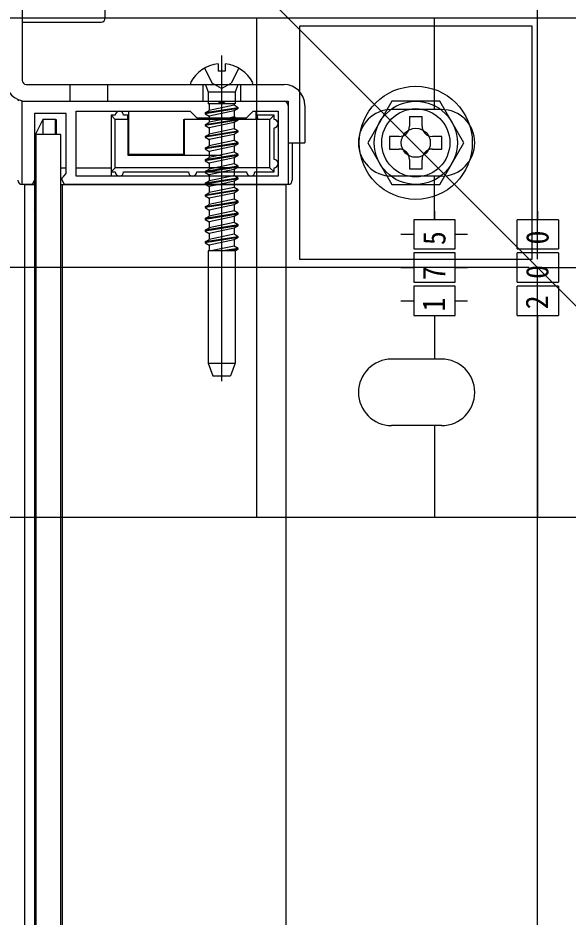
# Model space of a CAD drawing. Units: millimetres, scale not verified. Extents: x -875 to 875, y -1299 to 1293.
# Drawn here: x -163.7 to -97.6, y 768.1 to 876.2 of the extents above; entities that cross this region are included whole.
import ezdxf
from ezdxf.enums import TextEntityAlignment as Align

# ---------------------------------------------------------------- set-up
doc = ezdxf.new("R2010")
doc.units = ezdxf.units.MM
doc.header["$LTSCALE"] = 8
for name, color, linetype in [('0-2_YKK_11', 7, 'Continuous'), ('0-3_YKK_12', 2, 'Continuous'), ('0-4_YKK_13', 4, 'Continuous'), ('0-5_YKK_D', 6, 'Continuous'), ('0-7_YSS_K', 3, 'Continuous')]:
    doc.layers.add(name, color=color, linetype=linetype)
doc.styles.add('ＭＳ ゴシック', font='')
doc.styles.get('ＭＳ ゴシック').set_extended_font_data('MS Gothic')

msp = doc.modelspace()

# ---------------------------------------------------------------- linework, layer by layer
at = {"layer": '0-2_YKK_11'}
for points in [[(-153.228, 876.2), (-153.228, 903.1), (-153.728, 903.4), (-154.028, 903.4), (-154.228, 903.2), (-154.528, 902.9), (-161.728, 902.9), (-161.728, 906.7), (-153.728, 906.7), (-153.228, 907), (-153.228, 908.2), (-163.228, 908.2), (-163.228, 884.658), (-163.108, 884.475), (-163.108, 883.925), (-163.228, 883.742), (-163.228, 876.2)], [(-131.228, 856.2), (-158.128, 856.2), (-158.428, 856.7), (-158.428, 857), (-158.228, 857.2), (-157.928, 857.5), (-157.928, 864.7), (-161.728, 864.7), (-161.728, 856.7), (-162.028, 856.2), (-163.228, 856.2), (-163.228, 866.2), (-139.686, 866.2), (-139.503, 866.08), (-138.953, 866.08), (-138.77, 866.2), (-131.228, 866.2)], [(-132.428, 857.2), (-156.728, 857.2), (-156.728, 865), (-143.028, 865), (-142.228, 864.2), (-136.228, 864.2), (-135.428, 865), (-132.428, 865)]]:
    msp.add_lwpolyline(points, close=True, dxfattribs=at)
at = {"layer": '0-3_YKK_12'}
for p, q in [((-201.228, 946.2), (-1.228, 746.2)), ((-162.928, 856.2), (-161.728, 856.2)), ((-162.928, 856.2), (-162.928, 611.2)), ((-161.728, 856.2), (-161.728, 611.2)), ((-158.578, 856.2), (-131.528, 856.2)), ((-158.428, 856.2), (-158.428, 611.2)), ((-131.528, 856.2), (-131.528, 611.2))]:
    msp.add_line(p, q, dxfattribs=at)
at = {"layer": '0-4_YKK_13'}
for p, q in [((-163.228, 907.7), (-163.228, 868.7)), ((-199.928, 876.2), (-58.928, 876.2)), ((-163.229, 875.7), (-153.728, 875.7)), ((-135.028, 876.2), (-135.028, 816.2)), ((-113.628, 865.2), (-113.628, 876.2)), ((-101.228, 851.95), (-101.228, 876.2)), ((-139.228, 871.7), (-139.228, 832.539)), ((-141.278, 870.166), (-140.373, 868.351)), ((-139.653, 870.678), (-139.653, 869.8)), ((-137.178, 870.166), (-138.083, 868.351)), ((-162.728, 868.2), (-131.728, 868.2)), ((-157.478, 868.2), (-157.478, 866.2)), ((-152.978, 868.2), (-152.978, 866.2)), ((-142.824, 868.2), (-135.633, 868.2)), ((-141.478, 868.2), (-141.478, 866.2)), ((-141.13, 868.068), (-140.848, 867.293)), ((-139.228, 867.742), (-140.373, 868.351)), ((-139.228, 867.742), (-138.083, 868.351)), ((-137.326, 868.068), (-137.608, 867.293)), ((-136.978, 868.2), (-136.978, 866.2)), ((-137.608, 867.293), (-140.848, 867.293)), ((-140.848, 867.293), (-140.848, 865.893)), ((-137.608, 867.293), (-137.608, 865.893)), ((-162.728, 866.2), (-131.728, 866.2)), ((-137.608, 865.893), (-140.848, 865.893)), ((-140.728, 865.893), (-140.728, 865.074)), ((-137.728, 865.708), (-140.728, 865.074)), ((-137.728, 865.893), (-137.728, 865.708)), ((-137.228, 865.419), (-137.728, 865.708)), ((-131.228, 865.7), (-131.228, 861.2)), ((-129.228, 865.7), (-129.228, 861.2)), ((-150.402, 864.5), (-150.402, 865)), ((-137.228, 865.419), (-141.228, 864.786)), ((-137.228, 865.319), (-141.228, 864.686)), ((-141.228, 864.786), (-140.728, 865.074)), ((-141.228, 864.786), (-141.228, 864.686)), ((-141.228, 864.686), (-140.728, 864.397)), ((-137.728, 865.03), (-140.728, 864.397)), ((-137.228, 865.319), (-137.728, 865.03)), ((-137.728, 865.029), (-137.728, 864.298)), ((-137.228, 865.319), (-137.228, 865.419)), ((-135.064, 864), (-135.064, 865)), ((-135.055, 864.5), (-135.055, 865)), ((-112.778, 865.2), (-118.778, 865.2)), ((-160.728, 864), (-161.728, 862)), ((-159.226, 862.2), (-159.211, 864)), ((-159.211, 864), (-159.123, 864)), ((-159.123, 864), (-159.123, 862.2)), ((-152.028, 864.5), (-152.528, 864.5)), ((-150.528, 864), (-152.028, 864)), ((-150.511, 864.5), (-151.028, 864.5)), ((-150.528, 864), (-150.511, 864.5)), ((-150.528, 864), (-150.528, 859.7)), ((-150.511, 864.5), (-150.402, 864.5)), ((-143.824, 864), (-143.824, 859.835)), ((-143.824, 864), (-143.728, 864)), ((-139.228, 864), (-143.728, 864)), ((-143.728, 864), (-143.728, 859.739)), ((-137.228, 863.909), (-141.228, 863.276)), ((-141.228, 863.376), (-140.728, 863.664)), ((-137.728, 863.62), (-140.728, 862.987)), ((-139.228, 864), (-139.228, 859.7)), ((-137.228, 863.909), (-137.728, 863.62)), ((-137.728, 863.619), (-137.728, 862.888)), ((-134.946, 864.5), (-135.055, 864.5)), ((-134.946, 864.5), (-134.928, 864)), ((-132.928, 864.5), (-134.946, 864.5)), ((-132.928, 864.5), (-133.428, 864)), ((-132.928, 864), (-132.928, 864.5)), ((-116.628, 864.35), (-116.628, 863.2)), ((-116.628, 864.35), (-115.128, 864.35)), ((-115.128, 863.2), (-115.128, 864.35)), ((-141.228, 863.376), (-141.228, 863.276)), ((-141.228, 863.276), (-140.728, 862.987)), ((-137.228, 862.599), (-141.228, 861.966)), ((-137.228, 862.499), (-141.228, 861.866)), ((-140.728, 862.986), (-140.728, 862.254)), ((-137.728, 862.888), (-140.728, 862.254)), ((-137.228, 862.599), (-137.728, 862.888)), ((-137.228, 862.499), (-137.728, 862.21)), ((-137.228, 862.499), (-137.228, 862.599)), ((-132.928, 859.2), (-132.928, 863)), ((-141.228, 861.966), (-140.728, 862.254)), ((-141.228, 861.966), (-141.228, 861.866)), ((-141.228, 861.866), (-140.728, 861.577)), ((-137.728, 862.21), (-140.728, 861.577)), ((-140.728, 861.576), (-140.728, 860.844)), ((-137.728, 861.478), (-140.728, 860.844)), ((-137.728, 862.209), (-137.728, 861.478)), ((-137.228, 861.189), (-137.728, 861.478)), ((-119.028, 861.95), (-119.028, 860.45)), ((-117.878, 861.95), (-119.028, 861.95)), ((-112.728, 861.95), (-113.878, 861.95)), ((-112.728, 860.45), (-112.728, 861.95)), ((-137.228, 861.189), (-141.228, 860.556)), ((-137.228, 861.089), (-141.228, 860.456)), ((-141.228, 860.556), (-140.728, 860.844)), ((-141.228, 860.556), (-141.228, 860.456)), ((-141.228, 860.456), (-140.728, 860.167)), ((-137.728, 860.8), (-140.728, 860.167)), ((-137.228, 861.089), (-137.728, 860.8)), ((-137.728, 860.799), (-137.728, 860.068)), ((-137.228, 861.089), (-137.228, 861.189)), ((-131.228, 861.2), (-129.228, 861.2)), ((-130.728, 861.2), (-130.728, 856.7)), ((-119.028, 860.45), (-117.878, 860.45)), ((-113.878, 860.45), (-112.728, 860.45)), ((-150.528, 859.7), (-139.228, 859.7)), ((-150.393, 859.835), (-143.824, 859.835)), ((-143.824, 859.835), (-143.728, 859.739)), ((-137.228, 859.779), (-141.228, 859.146)), ((-137.228, 859.679), (-141.228, 859.046)), ((-141.228, 859.146), (-140.728, 859.434)), ((-140.728, 860.166), (-140.728, 859.434)), ((-137.728, 860.068), (-140.728, 859.434)), ((-137.728, 859.39), (-140.728, 858.757)), ((-137.228, 859.779), (-137.728, 860.068)), ((-137.228, 859.679), (-137.728, 859.39)), ((-137.728, 859.389), (-137.728, 858.658)), ((-137.228, 859.679), (-137.228, 859.779)), ((-116.628, 859.2), (-116.628, 858.05)), ((-158.578, 858.2), (-157.928, 858.2)), ((-156.728, 858.2), (-152.528, 858.2)), ((-152.528, 857.7), (-152.028, 858.2)), ((-133.428, 858.2), (-152.028, 858.2)), ((-141.228, 859.146), (-141.228, 859.046)), ((-141.228, 859.046), (-140.728, 858.757)), ((-137.228, 858.369), (-141.228, 857.736)), ((-140.728, 858.756), (-140.728, 858.024)), ((-137.728, 858.658), (-140.728, 858.024)), ((-137.228, 858.369), (-137.728, 858.658)), ((-137.228, 858.269), (-137.728, 857.98)), ((-137.228, 858.269), (-137.228, 858.369)), ((-133.428, 858.2), (-132.928, 857.7)), ((-132.928, 857.7), (-132.928, 858.2)), ((-152.528, 857.7), (-152.028, 857.7)), ((-152.528, 857.7), (-152.528, 857.2)), ((-151.028, 857.7), (-143.228, 857.7)), ((-141.228, 857.736), (-140.728, 858.024)), ((-141.228, 857.636), (-140.728, 857.347)), ((-135.228, 857.7), (-132.928, 857.7)), ((-112.778, 857.2), (-118.778, 857.2)), ((-113.628, 851.95), (-113.628, 857.2)), ((-161.728, 856.2), (-163.227, 856.2)), ((-131.229, 856.2), (-152.528, 856.2)), ((-137.228, 856.959), (-141.228, 856.326)), ((-137.228, 856.859), (-141.228, 856.226)), ((-141.228, 856.326), (-140.728, 856.614)), ((-141.228, 856.326), (-141.228, 856.226)), ((-140.728, 855.936), (-140.728, 855.204)), ((-137.228, 856.859), (-137.728, 856.57)), ((-137.228, 856.859), (-137.228, 856.959)), ((-137.228, 855.549), (-141.228, 854.916)), ((-137.228, 855.449), (-141.228, 854.816)), ((-141.228, 854.916), (-140.728, 855.204)), ((-141.228, 854.916), (-141.228, 854.816)), ((-137.728, 855.838), (-140.728, 855.204)), ((-137.728, 855.16), (-140.728, 854.527)), ((-137.228, 855.549), (-137.728, 855.838)), ((-137.228, 855.449), (-137.728, 855.16)), ((-137.728, 855.159), (-137.728, 854.428)), ((-137.228, 855.449), (-137.228, 855.549)), ((-141.228, 854.816), (-140.728, 854.527)), ((-137.228, 854.139), (-141.228, 853.506)), ((-137.228, 854.039), (-141.228, 853.406)), ((-141.228, 853.506), (-140.728, 853.794)), ((-140.728, 854.526), (-140.728, 853.794)), ((-137.728, 854.428), (-140.728, 853.794)), ((-137.728, 853.75), (-140.728, 853.117)), ((-137.228, 854.139), (-137.728, 854.428)), ((-137.228, 854.039), (-137.728, 853.75)), ((-137.728, 853.749), (-137.728, 853.018)), ((-137.228, 854.039), (-137.228, 854.139)), ((-161.578, 853.2), (-161.728, 853.2)), ((-161.578, 852.9), (-161.728, 853.2)), ((-141.228, 853.506), (-141.228, 853.406)), ((-141.228, 853.406), (-140.728, 853.117)), ((-137.228, 852.729), (-141.228, 852.096)), ((-140.728, 853.116), (-140.728, 852.384)), ((-137.728, 853.018), (-140.728, 852.384)), ((-137.228, 852.729), (-137.728, 853.018)), ((-137.228, 852.629), (-137.228, 852.729)), ((-113.628, 852.985), (-113.628, 851.95)), ((-101.228, 852.985), (-101.228, 851.95)), ((-137.228, 852.629), (-141.228, 851.996)), ((-141.228, 852.096), (-140.728, 852.384)), ((-141.228, 852.096), (-141.228, 851.996)), ((-141.228, 851.996), (-140.728, 851.707)), ((-137.728, 852.34), (-140.728, 851.707)), ((-140.728, 851.706), (-140.728, 850.974)), ((-137.728, 851.608), (-140.726, 850.975)), ((-137.228, 852.629), (-137.728, 852.34)), ((-137.728, 852.339), (-137.728, 851.608)), ((-137.228, 851.319), (-137.728, 851.608)), ((-103.678, 848.45), (-103.678, 851.95)), ((-98.728, 851.95), (-103.678, 851.95)), ((-98.728, 851.95), (-98.728, 848.45)), ((-137.228, 851.319), (-141.228, 850.686)), ((-137.228, 851.219), (-141.228, 850.586)), ((-141.228, 850.685), (-140.728, 850.973)), ((-137.728, 850.93), (-140.728, 850.297)), ((-137.228, 851.219), (-137.728, 850.93)), ((-137.728, 850.93), (-137.728, 850.198)), ((-137.228, 851.219), (-137.228, 851.319)), ((-137.228, 849.909), (-141.228, 849.276)), ((-137.228, 849.809), (-141.228, 849.176)), ((-141.228, 849.275), (-140.728, 849.563)), ((-140.728, 850.297), (-140.728, 849.564)), ((-137.728, 849.52), (-140.728, 848.887)), ((-137.728, 850.198), (-140.726, 849.565)), ((-137.228, 849.909), (-137.728, 850.198)), ((-137.228, 849.809), (-137.728, 849.52)), ((-137.728, 849.52), (-137.728, 848.788)), ((-137.228, 849.809), (-137.228, 849.909)), ((-117.688, 850.2), (-116.128, 850.2)), ((-111.128, 850.2), (-109.653, 850.2)), ((-140.728, 848.887), (-140.728, 848.2)), ((-137.728, 848.788), (-140.511, 848.2)), ((-137.228, 848.499), (-139.116, 848.2)), ((-137.228, 848.399), (-138.485, 848.2)), ((-137.228, 848.499), (-137.728, 848.788)), ((-137.228, 848.399), (-137.573, 848.2)), ((-137.228, 848.399), (-137.228, 848.499)), ((-103.678, 848.45), (-98.728, 848.45)), ((-137.573, 848.2), (-140.844, 848.2)), ((-140.844, 848.2), (-140.844, 834.7)), ((-137.612, 848.2), (-137.612, 834.7)), ((-103.678, 844.45), (-103.678, 847.95)), ((-98.728, 847.95), (-103.678, 847.95)), ((-98.728, 847.95), (-98.728, 844.45)), ((-117.688, 846.2), (-116.128, 846.2)), ((-111.128, 846.2), (-109.653, 846.2)), ((-103.678, 844.45), (-98.728, 844.45)), ((-103.678, 840.45), (-103.678, 843.95)), ((-98.728, 843.95), (-103.678, 843.95)), ((-98.728, 843.95), (-98.728, 840.45)), ((-117.688, 842.2), (-116.128, 842.2)), ((-111.128, 842.2), (-109.653, 842.2)), ((-113.628, 840.45), (-113.628, 838.45)), ((-113.628, 840.45), (-113.628, 839.279)), ((-113.628, 840.45), (-113.628, 835.2)), ((-103.678, 840.45), (-98.728, 840.45)), ((-101.228, 838.45), (-101.228, 840.45)), ((-101.228, 840.45), (-101.228, 839.279)), ((-101.228, 840.45), (-101.228, 816.2)), ((-140.844, 834.7), (-140.298, 833.2)), ((-112.778, 835.2), (-118.778, 835.2)), ((-140.298, 833.2), (-138.158, 833.2)), ((-112.778, 827.2), (-118.778, 827.2)), ((-113.628, 827.2), (-113.628, 816.2))]:
    msp.add_line(p, q, dxfattribs=at)
for points in [[(-199.928, 876.2), (-199.928, 816.2), (-58.928, 816.2), (-58.928, 876.2)], [(-138.803, 870.678), (-138.803, 869.8), (-139.653, 869.8)], [(-150.528, 859.7), (-150.393, 859.835), (-150.393, 865)], [(-159.211, 864), (-160.728, 864), (-160.728, 862.2)], [(-152.028, 858.2), (-152.028, 864), (-152.528, 864.5), (-152.528, 857.7)], [(-137.228, 864.009), (-137.282, 864), (-141.228, 863.376)], [(-140.728, 864.396), (-140.728, 864.2), (-140.728, 864), (-140.728, 863.664)], [(-138.191, 864.2), (-139.136, 864), (-140.728, 863.664)], [(-133.428, 858.2), (-133.428, 864), (-134.928, 864), (-139.228, 864)], [(-137.228, 864.009), (-137.559, 864.2), (-137.728, 864.298), (-138.191, 864.2)], [(-137.228, 863.909), (-137.228, 864), (-137.228, 864.009)], [(-161.578, 862), (-161.728, 862), (-161.728, 853.2)], [(-116.628, 858.05), (-115.128, 858.05), (-115.128, 859.2)], [(-137.228, 858.269), (-140.821, 857.7), (-141.228, 857.636)], [(-142.228, 857.7), (-139.228, 857.7), (-136.228, 857.7)], [(-141.228, 857.736), (-141.228, 857.7), (-141.228, 857.636)], [(-137.728, 857.98), (-139.056, 857.7), (-140.728, 857.347)], [(-140.728, 857.346), (-140.728, 857.2), (-140.728, 856.614)], [(-137.228, 856.959), (-137.646, 857.2), (-137.728, 857.248), (-137.954, 857.2), (-140.728, 856.614)], [(-137.728, 857.979), (-137.728, 857.7), (-137.728, 857.248)], [(-141.228, 856.226), (-141.184, 856.2), (-140.728, 855.937)], [(-137.728, 856.57), (-139.482, 856.2), (-140.728, 855.937)], [(-137.728, 856.569), (-137.728, 856.2), (-137.728, 855.838)], [(-141.228, 850.685), (-141.228, 850.585), (-140.728, 850.296)], [(-141.228, 849.275), (-141.228, 849.175), (-140.728, 848.886)], [(-140.844, 834.7), (-137.612, 834.7), (-138.158, 833.2)]]:
    msp.add_lwpolyline(points, dxfattribs=at)
for points in [[(-129.878, 847.2), (-101.878, 847.2), (-101.878, 875.2), (-129.878, 875.2)], [(-118.765, 866.2), (-121.652, 861.2), (-118.765, 856.2), (-112.991, 856.2), (-110.105, 861.2), (-112.991, 866.2)], [(-161.578, 605.2), (-158.578, 605.2), (-158.578, 862.2), (-161.578, 862.2)], [(-111.128, 848.45), (-111.128, 851.95), (-116.128, 851.95), (-116.128, 848.45)], [(-111.128, 844.45), (-111.128, 847.95), (-116.128, 847.95), (-116.128, 844.45)], [(-111.128, 840.45), (-111.128, 843.95), (-116.128, 843.95), (-116.128, 840.45)]]:
    msp.add_lwpolyline(points, close=True, dxfattribs=at)
for radius in [6.8, 5, 4.1, 1.75]:
    msp.add_circle((-115.878, 861.2), radius, dxfattribs=at)
for centre, radius, start, end in [((-139.228, 866.5), 4.2, 95.80773, 152.71904), ((-139.228, 866.5), 4.2, 27.28096, 84.19227), ((-162.728, 868.7), 2.5, 180, 270), ((-162.728, 868.7), 0.5, 180, 270), ((-142.824, 868.354), 0.154, 152.71904, 270), ((-141.318, 868), 0.2, 20, 90), ((-137.138, 868), 0.2, 90, 160), ((-135.633, 868.354), 0.154, 270, 27.28096), ((-131.728, 865.7), 2.5, 0, 90), ((-131.728, 865.7), 0.5, 0, 90), ((-151.528, 864.5), 0.5, 0, 180), ((-118.778, 861.2), 4, 90, 270), ((-112.778, 861.2), 4, 270, 90), ((-132.928, 863.5), 0.5, 270, 90), ((-117.878, 863.2), 1.25, 270, 0), ((-113.878, 863.2), 1.25, 180, 270), ((-117.878, 859.2), 1.25, 0, 90), ((-113.878, 859.2), 1.25, 90, 180), ((-132.928, 858.7), 0.5, 270, 90), ((-151.528, 857.7), 0.5, 180, 0), ((-142.728, 857.7), 0.5, 180, 0), ((-135.728, 857.7), 0.5, 180, 0), ((-118.778, 831.2), 4, 90, 270), ((-112.778, 831.2), 4, 270, 90)]:
    msp.add_arc(centre, radius, start, end, dxfattribs=at)
for centre, major_axis, ratio, start_param, end_param in [((-153.728, 876.201), (0, -0.501), 0.998135, 6.2831853, 7.8539816), ((-163.227, 866.199), (0.355, -0.355), 0.99628, 3.5325079, 3.9251274), ((-139.228, 859.739), (4.5, 0), 0.008727, 3.1503193, 4.712389), ((-163.227, 856.7), (-0.501, 0), 0.998135, 6.2831853, 7.8539816), ((-131.229, 856.7), (0.501, 0), 0.998135, 4.712389, 6.2831853)]:
    msp.add_ellipse(centre, major_axis=major_axis, ratio=ratio, start_param=start_param, end_param=end_param, dxfattribs=at)
at = {"layer": '0-5_YKK_D'}
for p, q in [((-101.228, 847.2), (-101.228, 1127.2)), ((-101.228, 847.2), (-101.228, 1127.2)), ((-101.228, 847.2), (-101.228, 1097.2)), ((-101.228, 847.2), (-101.228, 1097.2)), ((-102.228, 846.2), (-322.228, 846.2)), ((-102.228, 846.2), (-322.228, 846.2)), ((-102.228, 846.2), (-292.228, 846.2))]:
    msp.add_line(p, q, dxfattribs=at)
at = {"layer": '0-7_YSS_K'}
for p, q in [((-101.228, -41.8), (-101.228, 846.2)), ((-101.228, 846.2), (833, 846.2))]:
    msp.add_line(p, q, dxfattribs=at)

# ---------------------------------------------------------------- texts
at = {"layer": '0-4_YKK_13', "style": 'ＭＳ ゴシック', "width": 0.9}
for s, p in [('5', (-111.488, 848.907)), ('0', (-99.088, 848.982)), ('7', (-111.507, 844.695)), ('0', (-99.107, 844.845)), ('1', (-111.546, 840.932)), ('2', (-99.146, 841.194))]:
    msp.add_text(s, height=2.711, rotation=90, dxfattribs=at).set_placement(p, align=Align.BOTTOM_LEFT)

doc.saveas('drawing.dxf')
